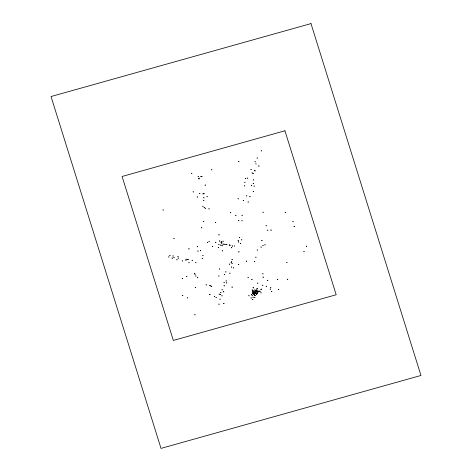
<?xml version="1.0" encoding="UTF-8"?>
<svg xmlns="http://www.w3.org/2000/svg" width="472" height="472" viewBox="0 0 472 472"><rect width="100%" height="100%" fill="white"/><g stroke="black" fill="none" stroke-linecap="round" stroke-linejoin="round"><path stroke-width="0.71" d="M231.392 261.594L231.416 261.512M231.817 261.624L231.77 261.748M251.476 294.493C252.19 294.428 250.597 294.528 251.47 294.422M255.918 163.902C256.68 164.026 255.859 163.873 255.842 163.861M254.207 293.991C253.552 293.731 255.193 294.097 255.057 292.923C254.166 292.262 254.679 292.257 254.986 292.864C254.98 294.186 254.768 292.599 254.473 293.631M254.514 294.15L254.39 295.059L254.095 293.985M256.508 291.666L255.724 291.277L256.514 291.743L256.874 291.348L257.488 292.091L256.904 291.879L256.833 291.33L256.107 291.796L256.98 291.613M256.137 293.743L256.101 293.413M256.467 294.316C255.871 293.572 256.491 294.793 256.815 294.41M256.756 294.469L256.803 294.463M257.382 288.587L256.957 288.581M261.447 289.324C260.225 289.696 261.47 289.82 261.24 289.065C262.284 289.076 261.429 289.59 261.358 289.342M261.423 289.666L261.311 289.348L261.394 289.696M234.289 246.089L234.661 246.142L234.56 245.759M256.514 294.593L256.585 294.203L256.703 294.587M261.04 289.554L261.063 289.377M257.092 288.41L257.299 288.516M258.131 291.112C259.246 293.295 257.671 290.121 258.196 291.077M238.85 251.954C239.682 252.231 238.148 251.417 238.938 251.906M254.355 294.168C253.983 294.498 253.57 294.687 253.824 294.009M255.971 293.737L255.7 293.572M255.877 293.342L256.072 293.407M254.29 293.584L253.735 293.767L253.842 294.097M257.264 291.59L257.494 291.248L257.228 291.566M162.97 209.946L163.395 209.975L162.97 209.928M168.675 256.963L169.1 256.992L168.675 256.951M169.743 255.564L170.168 255.588L169.743 255.547M172.068 258.101L172.492 258.131L172.068 258.101M172.882 255.977L173.312 256.001L172.888 255.96M173.82 238.354L174.245 238.395L173.826 238.325M173.838 257.441L174.262 257.47L173.838 257.429M176.799 259.806L177.224 259.836L176.799 259.789M177.85 256.685L178.268 256.744L177.855 256.644M178.156 258.072L178.581 258.101L178.156 258.054M182.192 260.939L182.617 260.969L182.192 260.928M182.174 278.433L182.599 278.48L182.18 278.409M182.487 295.46L182.912 295.49L182.487 295.442M185.785 260.119L186.21 260.166L185.791 260.096M185.968 259.187L186.387 259.234L185.968 259.163M186.623 276.616L187.048 276.645L186.623 276.598M187.313 259.547L187.738 259.588L187.319 259.517M188.027 259.624L188.452 259.671L188.033 259.594M188.723 248.886L189.148 248.915L188.723 248.886M187.36 297.873L187.785 297.915L187.366 297.844M191.561 173.265L191.986 173.307L191.561 173.236M188.841 262.709L189.266 262.739L188.847 262.692M193.131 191.874L193.555 191.903L193.131 191.862M192.075 260.491L192.499 260.532L192.08 260.461M194.434 273.483L194.859 273.512L194.434 273.465M197.196 196.989L197.62 197.03L197.202 196.96M194.842 274.149L195.266 274.179L194.842 274.132M198.081 176.351L198.505 176.38L198.081 176.333M195.679 262.703L196.104 262.745L195.685 262.674M195.219 287.619L195.644 287.66L195.225 287.59M195.685 275.984L196.11 276.014L195.685 275.972M198.742 178.858L199.166 178.888L198.742 178.841M198.918 178.156L199.343 178.186L198.918 178.145M194.759 314.741L195.184 314.771L194.759 314.73M197.225 246.703L197.65 246.732L197.225 246.691M199.585 193.656L200.01 193.685L199.585 193.638M197.797 251.057L198.222 251.086L197.797 251.045M197.443 277.666L197.868 277.713L197.449 277.636M200.812 176.316L201.237 176.345L200.812 176.304M201.721 176.546L202.146 176.575L201.727 176.534M200.399 250.62L200.824 250.667L200.405 250.597M201.42 227.799L201.845 227.828L201.42 227.787M202.901 193.915L203.326 193.957L202.907 193.886M202.765 206.27L203.19 206.299L202.765 206.252M203.591 200.299L204.016 200.34L203.591 200.27M203.668 197.774L204.093 197.803L203.668 197.762M203.751 193.632L204.181 193.662L203.751 193.632M202.099 258.343L202.523 258.385L202.105 258.314M203.562 221.315L203.992 221.344L203.568 221.297M204.069 207.444L204.494 207.473L204.069 207.432M202.771 255.682L203.196 255.712L202.777 255.665M205.084 185.083L205.509 185.107L205.084 185.083M205.137 208.252L205.562 208.282L205.137 208.235M206.954 196.688L207.379 196.735L206.96 196.665M207.373 242.354L207.804 242.384L207.379 242.343M206.075 284.882L206.5 284.911L206.075 284.87M208.854 208.842L209.279 208.872L208.854 208.825M208.96 241.658L209.385 241.688L208.96 241.646M211.539 169.79L211.963 169.82L211.539 169.778M209.456 294.599L210.087 294.546L209.456 294.599M209.692 285.471L210.117 285.501L209.692 285.46M210.671 285.932L211.096 285.973L210.677 285.902M212.4 246.49L212.825 246.52L212.4 246.478M211.326 286.516L211.751 286.557L211.326 286.486M215.332 222.306C216.241 223.167 215.663 222.247 215.338 222.277M215.545 242.502L215.975 242.531L215.551 242.49M214.282 296.599L214.707 296.628L214.282 296.599M215.969 297.437L216.394 297.478L215.975 297.407M218.223 247.357L218.648 247.405L218.229 247.328M218.79 234.855L219.214 234.885L218.79 234.855M218.754 244.472L219.179 244.502L218.754 244.461M219.392 240.985L219.816 241.015L219.392 240.985M218.725 275.978L219.15 276.008L218.725 275.967M219.303 268.987L219.728 269.034L219.309 268.963M219.114 294.139L219.539 294.186L219.12 294.109M220.613 245.115L221.038 245.145L220.613 245.115M218.837 304.151L219.262 304.192L218.843 304.121M221.02 242.236L221.539 242.136L221.02 242.236M221.203 243.05L221.628 243.08L221.203 243.05M221.203 241.947L221.628 241.977L221.203 241.947M221.545 242.425L221.976 242.455L221.551 242.407M219.869 299.165L220.294 299.207L219.875 299.136M220.153 294.54L220.583 294.569L220.158 294.528M221.958 245.705L222.383 245.735L221.958 245.705M220.648 292.652L221.079 292.681L220.654 292.634M222.253 250.844L222.678 250.892L222.259 250.821M222.89 241.18L223.315 241.21L222.89 241.168M222.896 244.048L223.321 244.077L222.896 244.03M221.964 289.826L222.389 289.855L221.97 289.808M221.84 295.832L222.265 295.873L221.846 295.802M223.964 244.23L224.389 244.26L223.964 244.23M223.398 291.79L223.822 291.82L223.398 291.79M223.97 282.645L224.395 282.687L223.97 282.616M223.999 285.825L224.424 285.855L223.999 285.825M224.312 274.498L224.737 274.545L224.318 274.468M223.61 303.455L224.035 303.484L223.61 303.455M225.645 244.319L226.07 244.348L225.651 244.307M225.699 271.901L226.123 271.931L225.699 271.89M226.607 244.313L227.032 244.343L226.607 244.301M226.047 280.911L226.471 280.958L226.053 280.881M226.442 282.893L226.867 282.923L226.442 282.875M230.436 212.713L230.861 212.742L230.436 212.701M229.528 244.88L229.952 244.921L229.528 244.85M229.775 245.587L230.194 245.635L229.775 245.558M229.368 264.137L229.793 264.196L229.38 264.09M229.728 273.188L230.153 273.217L229.734 273.17M231.309 247.735L231.734 247.765L231.309 247.717M231.097 262.621L231.522 262.668L231.097 262.591M231.368 267.046L231.793 267.093L231.374 267.016M232.153 245.865C232.861 247.157 232.448 245.54 232.159 245.847M231.947 259.647L232.371 259.677L231.947 259.647M231.911 263.494L232.336 263.523L231.911 263.482M231.923 287.076L232.348 287.106L231.923 287.076M233.357 267.872L233.782 267.901L233.357 267.86M235.646 215.639L236.077 215.669L235.652 215.621M238.661 161.595L239.086 161.625L238.661 161.577M238.047 198.812L238.472 198.842L238.047 198.795M238.047 240.767L238.472 240.797L238.047 240.767M238.602 220.589L239.027 220.63L238.608 220.56M238.419 241.971L238.844 242.012L238.425 241.941M238.431 264.45L238.862 264.473L238.437 264.432M239.298 237.339L239.723 237.369L239.298 237.327M240.348 243.316L240.773 243.345L240.348 243.298M241.829 220.79L242.254 220.819L241.829 220.772M241.959 215.279L242.384 215.32L241.959 215.25M241.564 239.853L241.988 239.9L241.57 239.823M243.204 200.63L243.629 200.671L243.21 200.6M244.466 185.856L244.891 185.885L244.466 185.844M244.726 182.257L245.151 182.286L244.726 182.239M245.422 178.322L245.847 178.369L245.428 178.292M246.461 195.874L246.885 195.921L246.467 195.845M247.21 178.127L247.635 178.174L247.216 178.097M248.036 202.01L248.461 202.04L248.036 201.998M246.237 261.122L246.661 261.152L246.237 261.122M249.723 196.665L250.148 196.694L249.723 196.665M250.897 169.531L251.322 169.56L250.897 169.519M247.971 277.583L248.396 277.613L247.977 277.571M251.369 185.26L251.794 185.301L251.369 185.23M252.048 172.976L252.473 173.023L252.054 172.947M248.785 295.749L249.21 295.779L248.785 295.732M253.033 173.672L253.458 173.702L253.033 173.655M253.151 183.466L253.576 183.496L253.151 183.466M253.381 179.926L253.806 179.956L253.381 179.915M253.204 191.614L253.629 191.644L253.21 191.602M253.971 186.074L254.39 186.121L253.971 186.045M254.538 170.439L254.963 170.48L254.544 170.41M254.951 161.808L255.376 161.849L254.957 161.778M254.827 170.888L255.252 170.917L254.827 170.876M250.992 297.979L251.411 298.027L250.992 297.956M251.7 279.63L252.125 279.66L251.7 279.63M252.077 289.997L252.502 290.026L252.077 289.985M252.013 295.325L252.437 295.372L252.018 295.295M252.308 293.82L253.163 293.696L252.308 293.79M252.49 291.808L252.915 291.838L252.496 291.796M252.544 299.637L252.968 299.667L252.544 299.62M252.785 292.504L253.21 292.534L252.785 292.493M252.85 290.351L253.275 290.398L252.856 290.327M257.057 158.037L257.482 158.067L257.063 158.02M253.051 287.678L253.665 287.914L253.057 287.666M252.862 297.177L253.287 297.207L252.862 297.177M253.027 291.779L253.452 291.82L253.027 291.749M253.381 293.307L253.806 293.354L253.387 293.283M254.349 261.559L254.774 261.588L254.349 261.559M253.464 292.711L253.889 292.758L253.47 292.681M254.054 291.118L254.479 291.165L254.06 291.088M254.243 295.437L254.668 295.478L254.249 295.407M254.408 292.245L254.833 292.274L254.408 292.245M254.668 290.003L255.092 290.05L254.673 289.979M255.724 257.199L256.154 257.228L255.73 257.181M258.65 165.973L259.075 166.002L258.65 165.973M254.626 297.301L255.057 297.33L254.632 297.283M255.022 291.997L255.647 292.074L255.027 291.967M255.075 295.496L255.505 295.525L255.081 295.484M255.641 290.262L256.066 290.292L255.641 290.25M255.735 292.074L256.267 292.357L255.741 292.044M257.169 250.042L257.594 250.083L257.175 250.012M256.42 291.029L257.193 291.053L256.426 291.017M256.691 290.31L257.116 290.351L256.697 290.28M256.68 289.165L257.104 289.194L256.68 289.147M261.234 150.851L261.659 150.892L261.24 150.822M257.163 293.56L257.588 293.602L257.169 293.531M257.535 283.129L257.96 283.171L257.535 283.1M257.387 293.012C257.452 292.516 258.815 292.433 257.393 292.982M260.951 247.051L261.376 247.08L260.951 247.039M259.588 291.289L260.019 291.318L259.588 291.289M259.618 291.147L260.048 291.177L259.624 291.135M261.689 240.478L262.113 240.502L261.689 240.478M262.939 212.247L263.364 212.288L262.945 212.217M260.833 292.823L261.258 292.882L260.845 292.782M262.851 245.623L263.27 245.682L262.857 245.576M262.721 273.813L263.146 273.843L262.727 273.801M262.503 285.188L262.922 285.236L262.503 285.159M263.016 277.129L263.447 277.158L263.016 277.129M264.833 244.856L265.258 244.885L264.839 244.844M266.019 225.74L266.444 225.769L266.025 225.722M267.53 230.171L267.954 230.212L267.535 230.141M266.226 286.292L266.65 286.339L266.232 286.262M267.388 280.285L267.813 280.315L267.388 280.285M270.834 230.07L271.258 230.1L270.834 230.07M270.155 289.135L270.58 289.177L270.161 289.088M270.562 287.755L270.987 287.784L270.562 287.737M271.435 291.584L271.866 291.613L271.435 291.584M277.324 279.282L277.748 279.312L277.324 279.265M278.244 289.424L278.669 289.466L278.25 289.395M285.118 212.483L285.542 212.512L285.118 212.465M286.734 262.621L287.159 262.662L286.74 262.591M287.401 279.276L287.826 279.306L287.401 279.265M292.858 221.681L293.283 221.71L292.858 221.669M294.026 226.53L294.693 226.625L294.026 226.53M303.85 251.564L304.275 251.611L303.856 251.535M306.31 246.231L306.735 246.254L306.31 246.231M310.983 23.6L51.035 96.53L161.017 448.4L420.965 375.47L310.983 23.6M284.929 130.779L122.083 176.469L173.336 340.448L336.182 294.764L284.929 130.779"/></g></svg>
